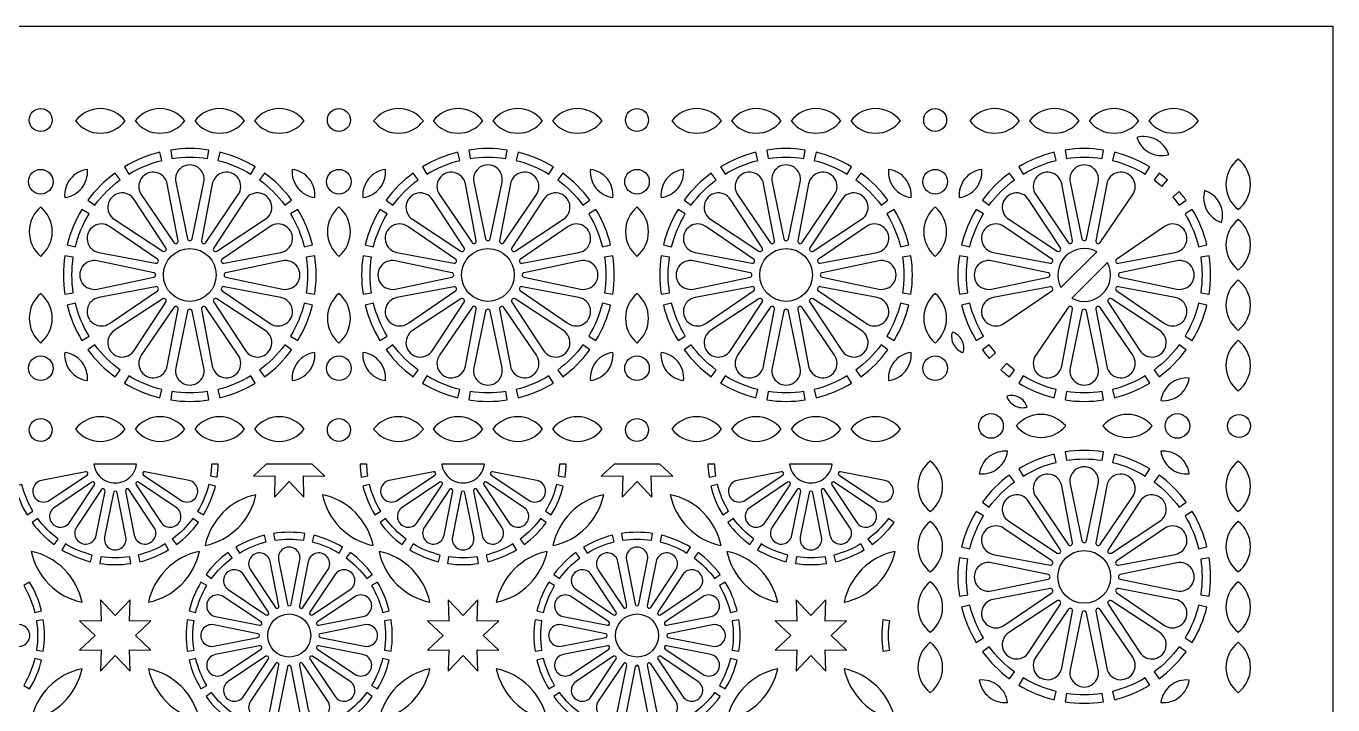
# Model space of a CAD drawing. Header units: millimetres. Extents: x 0 to 1400, y 170 to 1220.
# Drawn here: x 874 to 1400, y 947 to 1220 of the extents above; entities that cross this region are included whole.
import ezdxf

# ---------------------------------------------------------------- set-up
doc = ezdxf.new("R2010")
doc.units = ezdxf.units.MM
doc.layers.add('CUT', color=1, linetype='CONTINUOUS')

msp = doc.modelspace()

# ---------------------------------------------------------------- linework, layer by layer
at = {"layer": 'CUT'}
for points in [[(0, 1220), (1400.15, 1220), (1400.15, 169.85), (0, 169.85)], [(901.493, 1043.85), (901.607, 1043.126), (901.842, 1042.25), (902.167, 1041.404), (902.578, 1040.597), (903.072, 1039.837), (903.642, 1039.132), (904.282, 1038.492), (904.987, 1037.922), (905.747, 1037.428), (906.554, 1037.017), (907.4, 1036.692), (908.276, 1036.457), (909.17, 1036.316), (910.075, 1036.268), (910.98, 1036.316), (911.874, 1036.457), (912.75, 1036.692), (913.596, 1037.017), (914.403, 1037.428), (915.163, 1037.922), (915.868, 1038.492), (916.508, 1039.132), (917.078, 1039.837), (917.572, 1040.597), (917.983, 1041.404), (918.308, 1042.25), (918.543, 1043.126), (918.657, 1043.85)], [(948.815, 1043.85), (948.668, 1040.966), (948.377, 1039.082), (951.1, 1038.661), (951.526, 1042.805), (951.526, 1043.85)], [(970.854, 1043.85), (965.708, 1038.974), (974.357, 1039.207), (974.124, 1030.558), (980.075, 1036.839), (986.026, 1030.558), (985.793, 1039.207), (994.442, 1038.974), (989.296, 1043.85)], [(1008.624, 1043.85), (1008.624, 1042.805), (1009.05, 1038.661), (1011.773, 1039.082), (1011.482, 1040.966), (1011.335, 1043.85)], [(1041.493, 1043.85), (1041.607, 1043.126), (1041.842, 1042.25), (1042.167, 1041.404), (1042.578, 1040.597), (1043.072, 1039.837), (1043.642, 1039.132), (1044.282, 1038.492), (1044.987, 1037.922), (1045.747, 1037.428), (1046.554, 1037.017), (1047.4, 1036.692), (1048.276, 1036.457), (1049.17, 1036.316), (1050.075, 1036.268), (1050.98, 1036.316), (1051.874, 1036.457), (1052.75, 1036.692), (1053.596, 1037.017), (1054.403, 1037.428), (1055.163, 1037.922), (1055.868, 1038.492), (1056.508, 1039.132), (1057.078, 1039.837), (1057.572, 1040.597), (1057.983, 1041.404), (1058.308, 1042.25), (1058.543, 1043.126), (1058.657, 1043.85)], [(1088.815, 1043.85), (1088.668, 1040.966), (1088.377, 1039.082), (1091.1, 1038.661), (1091.526, 1042.805), (1091.526, 1043.85)], [(1110.854, 1043.85), (1105.708, 1038.974), (1114.357, 1039.207), (1114.124, 1030.558), (1120.075, 1036.839), (1126.026, 1030.558), (1125.793, 1039.207), (1134.442, 1038.974), (1129.296, 1043.85)], [(1148.624, 1043.85), (1148.624, 1042.805), (1149.05, 1038.661), (1151.773, 1039.082), (1151.482, 1040.966), (1151.335, 1043.85)], [(1181.493, 1043.85), (1181.607, 1043.126), (1181.842, 1042.25), (1182.167, 1041.404), (1182.578, 1040.597), (1183.072, 1039.837), (1183.642, 1039.132), (1184.282, 1038.492), (1184.987, 1037.922), (1185.747, 1037.428), (1186.554, 1037.017), (1187.4, 1036.692), (1188.276, 1036.457), (1189.17, 1036.316), (1190.075, 1036.268), (1190.98, 1036.316), (1191.874, 1036.457), (1192.75, 1036.692), (1193.596, 1037.017), (1194.403, 1037.428), (1195.163, 1037.922), (1195.868, 1038.492), (1196.508, 1039.132), (1197.078, 1039.837), (1197.572, 1040.597), (1197.983, 1041.404), (1198.308, 1042.25), (1198.543, 1043.126), (1198.657, 1043.85)], [(924.442, 980.876), (915.793, 980.643), (916.026, 989.292), (910.075, 983.011), (904.124, 989.292), (904.357, 980.643), (895.708, 980.876), (901.989, 974.925), (895.708, 968.974), (904.357, 969.207), (904.124, 960.558), (910.075, 966.839), (916.026, 960.558), (915.793, 969.207), (924.442, 968.974), (918.161, 974.925)], [(1064.442, 980.876), (1055.793, 980.643), (1056.026, 989.292), (1050.075, 983.011), (1044.124, 989.292), (1044.357, 980.643), (1035.708, 980.876), (1041.989, 974.925), (1035.708, 968.974), (1044.357, 969.207), (1044.124, 960.558), (1050.075, 966.839), (1056.026, 960.558), (1055.793, 969.207), (1064.442, 968.974), (1058.161, 974.925)], [(1204.442, 980.876), (1195.793, 980.643), (1196.026, 989.292), (1190.075, 983.011), (1184.124, 989.292), (1184.357, 980.643), (1175.708, 980.876), (1181.989, 974.925), (1175.708, 968.974), (1184.357, 969.207), (1184.124, 960.558), (1190.075, 966.839), (1196.026, 960.558), (1195.793, 969.207), (1204.442, 968.974), (1198.161, 974.925)]]:
    msp.add_lwpolyline(points, close=True, dxfattribs=at)
for points in [[(904.075, 1176.95, 0.2338316), (914.081, 1181.9, 0.2338316), (904.075, 1186.85, 0.2338316), (894.069, 1181.9, 0.2338316)], [(928.075, 1176.95, 0.2338316), (938.081, 1181.9, 0.2338316), (928.075, 1186.85, 0.2338316), (918.069, 1181.9, 0.2338316)], [(952.075, 1176.95, 0.2338316), (962.081, 1181.9, 0.2338316), (952.075, 1186.85, 0.2338316), (942.069, 1181.9, 0.2338316)], [(976.075, 1176.95, 0.2338316), (986.081, 1181.9, 0.2338316), (976.075, 1186.85, 0.2338316), (966.069, 1181.9, 0.2338316)], [(1024.075, 1176.95, 0.2338316), (1034.081, 1181.9, 0.2338316), (1024.075, 1186.85, 0.2338316), (1014.069, 1181.9, 0.2338316)], [(1048.075, 1176.95, 0.2338316), (1058.081, 1181.9, 0.2338316), (1048.075, 1186.85, 0.2338316), (1038.069, 1181.9, 0.2338316)], [(1072.075, 1176.95, 0.2338316), (1082.081, 1181.9, 0.2338316), (1072.075, 1186.85, 0.2338316), (1062.069, 1181.9, 0.2338316)], [(1096.075, 1176.95, 0.2338316), (1106.081, 1181.9, 0.2338316), (1096.075, 1186.85, 0.2338316), (1086.069, 1181.9, 0.2338316)], [(1144.075, 1176.95, 0.2338316), (1154.081, 1181.9, 0.2338316), (1144.075, 1186.85, 0.2338316), (1134.069, 1181.9, 0.2338316)], [(1168.075, 1176.95, 0.2338316), (1178.081, 1181.9, 0.2338316), (1168.075, 1186.85, 0.2338316), (1158.069, 1181.9, 0.2338316)], [(1192.075, 1176.95, 0.2338316), (1202.081, 1181.9, 0.2338316), (1192.075, 1186.85, 0.2338316), (1182.069, 1181.9, 0.2338316)], [(1216.075, 1176.95, 0.2338316), (1226.081, 1181.9, 0.2338316), (1216.075, 1186.85, 0.2338316), (1206.069, 1181.9, 0.2338316)], [(1264.075, 1176.95, 0.2338316), (1274.081, 1181.9, 0.2338316), (1264.075, 1186.85, 0.2338316), (1254.069, 1181.9, 0.2338316)], [(1288.075, 1176.95, 0.2338316), (1298.081, 1181.9, 0.2338316), (1288.075, 1186.85, 0.2338316), (1278.069, 1181.9, 0.2338316)], [(1312.075, 1176.95, 0.2338316), (1322.081, 1181.9, 0.2338316), (1312.075, 1186.85, 0.2338316), (1302.069, 1181.9, 0.2338316)], [(1336.075, 1176.95, 0.2338316), (1346.081, 1181.9, 0.2338316), (1336.075, 1186.85, 0.2338316), (1326.069, 1181.9, 0.2338316)], [(1326.269, 1169.189, 0.1947318), (1334.062, 1168.375, 0.1947317), (1329.03, 1174.381, 0.1947318), (1321.237, 1175.195, 0.1947317)], [(927.947, 1169.302, 0.0760714), (913.736, 1163.416), (915.509, 1160.498, -0.076018), (928.756, 1165.985)], [(947.766, 1170.185, 0.0760714), (932.384, 1170.185), (932.906, 1166.811, -0.0760181), (947.244, 1166.811)], [(966.414, 1163.416, 0.0760714), (952.203, 1169.302), (951.394, 1165.985, -0.076018), (964.641, 1160.498)], [(1047.947, 1169.302, 0.0760714), (1033.736, 1163.416), (1035.509, 1160.498, -0.076018), (1048.756, 1165.985)], [(1067.766, 1170.185, 0.0760714), (1052.384, 1170.185), (1052.906, 1166.811, -0.0760181), (1067.244, 1166.811)], [(1086.414, 1163.416, 0.0760714), (1072.203, 1169.302), (1071.394, 1165.985, -0.076018), (1084.641, 1160.498)], [(1167.947, 1169.302, 0.0760714), (1153.736, 1163.416), (1155.509, 1160.498, -0.076018), (1168.756, 1165.985)], [(1187.766, 1170.185, 0.0760714), (1172.384, 1170.185), (1172.906, 1166.811, -0.0760181), (1187.244, 1166.811)], [(1206.414, 1163.416, 0.0760714), (1192.203, 1169.302), (1191.394, 1165.985, -0.076018), (1204.641, 1160.498)], [(1287.947, 1169.302, 0.0760714), (1273.736, 1163.416), (1275.509, 1160.498, -0.076018), (1288.756, 1165.985)], [(1307.766, 1170.185, 0.0760714), (1292.384, 1170.185), (1292.906, 1166.811, -0.0760181), (1307.244, 1166.811)], [(1326.414, 1163.416, 0.0760714), (1312.203, 1169.302), (1311.394, 1165.985, -0.076018), (1324.641, 1160.498)], [(896.592, 1154.886, 0.1947317), (898.851, 1162.388, 0.1947318), (892.008, 1158.57, 0.1947317), (889.749, 1151.068, 0.1947318)], [(940.999, 1134.444), (945.739, 1157.243, 1.229312), (934.411, 1157.243), (939.151, 1134.444, 0.8134626)], [(983.558, 1154.886, 0.1947318), (990.401, 1151.068, 0.1947317), (988.142, 1158.57, 0.1947318), (981.299, 1162.388, 0.1947317)], [(1016.592, 1154.886, 0.1947317), (1018.851, 1162.388, 0.1947318), (1012.008, 1158.57, 0.1947317), (1009.749, 1151.068, 0.1947318)], [(1060.999, 1134.444), (1065.739, 1157.243, 1.229312), (1054.411, 1157.243), (1059.151, 1134.444, 0.8134626)], [(1103.558, 1154.886, 0.1947318), (1110.401, 1151.068, 0.1947317), (1108.142, 1158.57, 0.1947318), (1101.299, 1162.388, 0.1947317)], [(1136.592, 1154.886, 0.1947317), (1138.851, 1162.388, 0.1947318), (1132.008, 1158.57, 0.1947317), (1129.749, 1151.068, 0.1947318)], [(1180.999, 1134.444), (1185.739, 1157.243, 1.229312), (1174.411, 1157.243), (1179.151, 1134.444, 0.8134626)], [(1223.558, 1154.886, 0.1947318), (1230.401, 1151.068, 0.1947317), (1228.142, 1158.57, 0.1947318), (1221.299, 1162.388, 0.1947317)], [(1256.592, 1154.886, 0.1947317), (1258.851, 1162.388, 0.1947318), (1252.008, 1158.57, 0.1947317), (1249.749, 1151.068, 0.1947318)], [(1300.999, 1134.444), (1305.739, 1157.243, 1.229312), (1294.411, 1157.243), (1299.151, 1134.444, 0.8134626)], [(1362.05, 1146.206, 0.2308917), (1367, 1156.354, 0.2308917), (1362.05, 1166.501, 0.2308917), (1357.1, 1156.354, 0.2308917)], [(909.975, 1160.902, 0.0760714), (899.098, 1150.025), (901.852, 1148.009, -0.0760181), (911.991, 1158.148)], [(935.372, 1133.693), (931.027, 1156.57, 1.2293118), (920.561, 1152.234), (933.665, 1132.986, 0.8134636)], [(946.485, 1132.986), (959.589, 1152.234, 1.2293118), (949.123, 1156.57), (944.778, 1133.693, 0.8134636)], [(981.052, 1150.025, 0.0760714), (970.175, 1160.902), (968.159, 1158.148, -0.0760181), (978.298, 1148.009)], [(1029.975, 1160.902, 0.0760714), (1019.098, 1150.025), (1021.852, 1148.009, -0.0760181), (1031.991, 1158.148)], [(1055.372, 1133.693), (1051.027, 1156.57, 1.2293118), (1040.561, 1152.234), (1053.665, 1132.986, 0.8134636)], [(1066.485, 1132.986), (1079.589, 1152.234, 1.2293118), (1069.123, 1156.57), (1064.778, 1133.693, 0.8134636)], [(1101.052, 1150.025, 0.0760714), (1090.175, 1160.902), (1088.159, 1158.148, -0.0760181), (1098.298, 1148.009)], [(1149.975, 1160.902, 0.0760714), (1139.098, 1150.025), (1141.852, 1148.009, -0.0760181), (1151.991, 1158.148)], [(1175.372, 1133.693), (1171.027, 1156.57, 1.2293118), (1160.561, 1152.234), (1173.665, 1132.986, 0.8134636)], [(1186.485, 1132.986), (1199.589, 1152.234, 1.2293118), (1189.123, 1156.57), (1184.778, 1133.693, 0.8134636)], [(1221.052, 1150.025, 0.0760714), (1210.175, 1160.902), (1208.159, 1158.148, -0.0760181), (1218.298, 1148.009)], [(1269.975, 1160.902, 0.0760714), (1259.098, 1150.025), (1261.852, 1148.009, -0.0760181), (1271.991, 1158.148)], [(1295.372, 1133.693), (1291.027, 1156.57, 1.2293118), (1280.561, 1152.234), (1293.665, 1132.986, 0.8134636)], [(1306.485, 1132.986), (1319.589, 1152.234, 1.2293118), (1309.123, 1156.57), (1304.778, 1133.693, 0.8134636)], [(1333.622, 1158.133, 0.021749), (1330.175, 1160.902), (1328.159, 1158.148, -0.0216959), (1331.365, 1155.571)], [(930.461, 1130.845), (917.692, 1150.318, 1.2293119), (909.682, 1142.308), (929.155, 1129.539, 0.8134633)], [(950.995, 1129.539), (970.468, 1142.308, 1.2293119), (962.458, 1150.318), (949.689, 1130.845, 0.8134633)], [(1050.461, 1130.845), (1037.692, 1150.318, 1.2293119), (1029.682, 1142.308), (1049.155, 1129.539, 0.8134633)], [(1070.995, 1129.539), (1090.468, 1142.308, 1.2293119), (1082.458, 1150.318), (1069.689, 1130.845, 0.8134633)], [(1170.461, 1130.845), (1157.692, 1150.318, 1.2293119), (1149.682, 1142.308), (1169.155, 1129.539, 0.8134633)], [(1190.995, 1129.539), (1210.468, 1142.308, 1.2293119), (1202.458, 1150.318), (1189.689, 1130.845, 0.8134633)], [(1290.461, 1130.845), (1277.692, 1150.318, 1.2293119), (1269.682, 1142.308), (1289.155, 1129.539, 0.8134633)], [(1335.721, 1151.215, -0.0216959), (1338.298, 1148.009), (1341.052, 1150.025, 0.021749), (1338.283, 1153.472)], [(1355.345, 1141.087, 0.1947318), (1354.531, 1148.88, 0.1947317), (1348.525, 1153.912, 0.1947318), (1349.339, 1146.119, 0.1947317)], [(884.69, 1137.345, 0.2205825), (880.075, 1147.297, 0.2205825), (875.46, 1137.345, 0.2205825), (880.075, 1127.393, 0.2205825)], [(1004.69, 1137.345, 0.2205825), (1000.075, 1147.297, 0.2205825), (995.46, 1137.345, 0.2205825), (1000.075, 1127.393, 0.2205825)], [(1124.69, 1137.345, 0.2205825), (1120.075, 1147.297, 0.2205825), (1115.46, 1137.345, 0.2205825), (1120.075, 1127.393, 0.2205825)], [(1244.69, 1137.345, 0.2205825), (1240.075, 1147.297, 0.2205825), (1235.46, 1137.345, 0.2205825), (1240.075, 1127.393, 0.2205825)], [(896.584, 1146.264, 0.0760714), (890.698, 1132.053), (894.015, 1131.244, -0.076018), (899.502, 1144.491)], [(989.452, 1132.053, 0.0760714), (983.566, 1146.264), (980.648, 1144.491, -0.076018), (986.135, 1131.244)], [(1016.584, 1146.264, 0.0760714), (1010.698, 1132.053), (1014.015, 1131.244, -0.076018), (1019.502, 1144.491)], [(1109.452, 1132.053, 0.0760714), (1103.566, 1146.264), (1100.648, 1144.491, -0.076018), (1106.135, 1131.244)], [(1136.584, 1146.264, 0.0760714), (1130.698, 1132.053), (1134.015, 1131.244, -0.076018), (1139.502, 1144.491)], [(1229.452, 1132.053, 0.0760714), (1223.566, 1146.264), (1220.648, 1144.491, -0.076018), (1226.135, 1131.244)], [(1256.584, 1146.264, 0.0760714), (1250.698, 1132.053), (1254.015, 1131.244, -0.076018), (1259.502, 1144.491)], [(1340.648, 1144.491, -0.076018), (1346.135, 1131.244), (1349.452, 1132.053, 0.0760714), (1343.566, 1146.264)], [(1362.05, 1121.92, 0.2308917), (1367, 1132.068, 0.2308917), (1362.05, 1142.216, 0.2308917), (1357.1, 1132.068, 0.2308917)], [(927.014, 1126.335), (907.766, 1139.439, 1.2293118), (903.43, 1128.973), (926.307, 1124.628, 0.8134636)], [(953.843, 1124.628), (976.72, 1128.973, 1.2293118), (972.384, 1139.439), (953.136, 1126.335, 0.8134636)], [(1047.014, 1126.335), (1027.766, 1139.439, 1.2293118), (1023.43, 1128.973), (1046.307, 1124.628, 0.8134636)], [(1073.843, 1124.628), (1096.72, 1128.973, 1.2293118), (1092.384, 1139.439), (1073.136, 1126.335, 0.8134636)], [(1167.014, 1126.335), (1147.766, 1139.439, 1.2293118), (1143.43, 1128.973), (1166.307, 1124.628, 0.8134636)], [(1193.843, 1124.628), (1216.72, 1128.973, 1.2293118), (1212.384, 1139.439), (1193.136, 1126.335, 0.8134636)], [(1287.014, 1126.335), (1267.766, 1139.439, 1.2293118), (1263.43, 1128.973), (1286.307, 1124.628, 0.8134636)], [(1313.843, 1124.628), (1336.72, 1128.973, 1.2293118), (1332.384, 1139.439), (1313.136, 1126.335, 0.8134636)], [(889.815, 1127.616, 0.0760714), (889.815, 1112.234), (893.189, 1112.756, -0.0760181), (893.189, 1127.094)], [(925.556, 1120.849), (902.757, 1125.589, 1.229312), (902.757, 1114.261), (925.556, 1119.001, 0.8134626)], [(954.594, 1119.001), (977.393, 1114.261, 1.229312), (977.393, 1125.589), (954.594, 1120.849, 0.8134626)], [(990.335, 1112.234, 0.0760714), (990.335, 1127.616), (986.961, 1127.094, -0.0760181), (986.961, 1112.756)], [(1009.815, 1127.616, 0.0760714), (1009.815, 1112.234), (1013.189, 1112.756, -0.0760181), (1013.189, 1127.094)], [(1045.556, 1120.849), (1022.757, 1125.589, 1.229312), (1022.757, 1114.261), (1045.556, 1119.001, 0.8134626)], [(1074.594, 1119.001), (1097.393, 1114.261, 1.229312), (1097.393, 1125.589), (1074.594, 1120.849, 0.8134626)], [(1110.335, 1112.234, 0.0760714), (1110.335, 1127.616), (1106.961, 1127.094, -0.0760181), (1106.961, 1112.756)], [(1129.815, 1127.616, 0.0760714), (1129.815, 1112.234), (1133.189, 1112.756, -0.0760181), (1133.189, 1127.094)], [(1165.556, 1120.849), (1142.757, 1125.589, 1.229312), (1142.757, 1114.261), (1165.556, 1119.001, 0.8134626)], [(1194.594, 1119.001), (1217.393, 1114.261, 1.229312), (1217.393, 1125.589), (1194.594, 1120.849, 0.8134626)], [(1230.335, 1112.234, 0.0760714), (1230.335, 1127.616), (1226.961, 1127.094, -0.0760181), (1226.961, 1112.756)], [(1249.815, 1127.616, 0.0760714), (1249.815, 1112.234), (1253.189, 1112.756, -0.0760181), (1253.189, 1127.094)], [(1285.556, 1120.849), (1262.757, 1125.589, 1.229312), (1262.757, 1114.261), (1285.556, 1119.001, 0.8134626)], [(1305.087, 1129.286, 0.7422074), (1290.714, 1114.913)], [(1314.594, 1119.001), (1337.393, 1114.261, 1.229312), (1337.393, 1125.589), (1314.594, 1120.849, 0.8134626)], [(1346.961, 1127.094, -0.0760181), (1346.961, 1112.756), (1350.335, 1112.234, 0.0760714), (1350.335, 1127.616)], [(1295.063, 1110.564, 0.7422074), (1309.436, 1124.937)], [(926.307, 1115.222), (903.43, 1110.877, 1.2293118), (907.766, 1100.411), (927.014, 1113.515, 0.8134636)], [(953.136, 1113.515), (972.384, 1100.411, 1.2293118), (976.72, 1110.877), (953.843, 1115.222, 0.8134636)], [(1046.307, 1115.222), (1023.43, 1110.877, 1.2293118), (1027.766, 1100.411), (1047.014, 1113.515, 0.8134636)], [(1073.136, 1113.515), (1092.384, 1100.411, 1.2293118), (1096.72, 1110.877), (1073.843, 1115.222, 0.8134636)], [(1166.307, 1115.222), (1143.43, 1110.877, 1.2293118), (1147.766, 1100.411), (1167.014, 1113.515, 0.8134636)], [(1193.136, 1113.515), (1212.384, 1100.411, 1.2293118), (1216.72, 1110.877), (1193.843, 1115.222, 0.8134636)], [(1286.307, 1115.222), (1263.43, 1110.877, 1.2293118), (1267.766, 1100.411), (1287.014, 1113.515, 0.8134636)], [(1313.136, 1113.515), (1332.384, 1100.411, 1.2293118), (1336.72, 1110.877), (1313.843, 1115.222, 0.8134636)], [(1362.05, 1097.634, 0.2308917), (1367, 1107.782, 0.2308917), (1362.05, 1117.93, 0.2308917), (1357.1, 1107.782, 0.2308917)], [(884.69, 1102.505, 0.2205825), (880.075, 1112.457, 0.2205825), (875.46, 1102.505, 0.2205825), (880.075, 1092.553, 0.2205825)], [(929.155, 1110.311), (909.682, 1097.542, 1.2293119), (917.692, 1089.532), (930.461, 1109.005, 0.8134633)], [(949.689, 1109.005), (962.458, 1089.532, 1.2293119), (970.468, 1097.542), (950.995, 1110.311, 0.8134633)], [(1004.69, 1102.505, 0.2205825), (1000.075, 1112.457, 0.2205825), (995.46, 1102.505, 0.2205825), (1000.075, 1092.553, 0.2205825)], [(1049.155, 1110.311), (1029.682, 1097.542, 1.2293119), (1037.692, 1089.532), (1050.461, 1109.005, 0.8134633)], [(1069.689, 1109.005), (1082.458, 1089.532, 1.2293119), (1090.468, 1097.542), (1070.995, 1110.311, 0.8134633)], [(1124.69, 1102.505, 0.2205825), (1120.075, 1112.457, 0.2205825), (1115.46, 1102.505, 0.2205825), (1120.075, 1092.553, 0.2205825)], [(1169.155, 1110.311), (1149.682, 1097.542, 1.2293119), (1157.692, 1089.532), (1170.461, 1109.005, 0.8134633)], [(1189.689, 1109.005), (1202.458, 1089.532, 1.2293119), (1210.468, 1097.542), (1190.995, 1110.311, 0.8134633)], [(1244.69, 1102.505, 0.2205825), (1240.075, 1112.457, 0.2205825), (1235.46, 1102.505, 0.2205825), (1240.075, 1092.553, 0.2205825)], [(1309.689, 1109.005), (1322.458, 1089.532, 1.2293119), (1330.468, 1097.542), (1310.995, 1110.311, 0.8134633)], [(890.698, 1107.797, 0.0760714), (896.584, 1093.586), (899.502, 1095.359, -0.076018), (894.015, 1108.606)], [(933.665, 1106.864), (920.561, 1087.616, 1.2293118), (931.027, 1083.28), (935.372, 1106.157, 0.8134636)], [(939.151, 1105.406), (934.411, 1082.607, 1.229312), (945.739, 1082.607), (940.999, 1105.406, 0.8134626)], [(944.778, 1106.157), (949.123, 1083.28, 1.2293118), (959.589, 1087.616), (946.485, 1106.864, 0.8134636)], [(983.566, 1093.586, 0.0760714), (989.452, 1107.797), (986.135, 1108.606, -0.076018), (980.648, 1095.359)], [(1010.698, 1107.797, 0.0760714), (1016.584, 1093.586), (1019.502, 1095.359, -0.076018), (1014.015, 1108.606)], [(1053.665, 1106.864), (1040.561, 1087.616, 1.2293118), (1051.027, 1083.28), (1055.372, 1106.157, 0.8134636)], [(1059.151, 1105.406), (1054.411, 1082.607, 1.229312), (1065.739, 1082.607), (1060.999, 1105.406, 0.8134626)], [(1064.778, 1106.157), (1069.123, 1083.28, 1.2293118), (1079.589, 1087.616), (1066.485, 1106.864, 0.8134636)], [(1103.566, 1093.586, 0.0760714), (1109.452, 1107.797), (1106.135, 1108.606, -0.076018), (1100.648, 1095.359)], [(1130.698, 1107.797, 0.0760714), (1136.584, 1093.586), (1139.502, 1095.359, -0.076018), (1134.015, 1108.606)], [(1173.665, 1106.864), (1160.561, 1087.616, 1.2293118), (1171.027, 1083.28), (1175.372, 1106.157, 0.8134636)], [(1179.151, 1105.406), (1174.411, 1082.607, 1.229312), (1185.739, 1082.607), (1180.999, 1105.406, 0.8134626)], [(1184.778, 1106.157), (1189.123, 1083.28, 1.2293118), (1199.589, 1087.616), (1186.485, 1106.864, 0.8134636)], [(1223.566, 1093.586, 0.0760714), (1229.452, 1107.797), (1226.135, 1108.606, -0.076018), (1220.648, 1095.359)], [(1250.698, 1107.797, 0.0760714), (1256.584, 1093.586), (1259.502, 1095.359, -0.076018), (1254.015, 1108.606)], [(1293.665, 1106.864), (1280.561, 1087.616, 1.2293118), (1291.027, 1083.28), (1295.372, 1106.157, 0.8134636)], [(1299.151, 1105.406), (1294.411, 1082.607, 1.229312), (1305.739, 1082.607), (1300.999, 1105.406, 0.8134626)], [(1304.778, 1106.157), (1309.123, 1083.28, 1.2293118), (1319.589, 1087.616), (1306.485, 1106.864, 0.8134636)], [(1346.135, 1108.606, -0.076018), (1340.648, 1095.359), (1343.566, 1093.586, 0.0760714), (1349.452, 1107.797)], [(1250.811, 1093.731, 0.1936895), (1246.949, 1096.981, 0.1936891), (1247.482, 1091.961, 0.1936892), (1251.345, 1088.711, 0.1936894)], [(896.592, 1084.964, 0.1947318), (889.749, 1088.782, 0.1947317), (892.008, 1081.28, 0.1947318), (898.851, 1077.462, 0.1947317)], [(899.098, 1089.825, 0.0760714), (909.975, 1078.948), (911.991, 1081.702, -0.0760181), (901.852, 1091.841)], [(970.175, 1078.948, 0.0760714), (981.052, 1089.825), (978.298, 1091.841, -0.0760181), (968.159, 1081.702)], [(983.558, 1084.964, 0.1947317), (981.299, 1077.462, 0.1947318), (988.142, 1081.28, 0.1947317), (990.401, 1088.782, 0.1947318)], [(1016.592, 1084.964, 0.1947318), (1009.749, 1088.782, 0.1947317), (1012.008, 1081.28, 0.1947318), (1018.851, 1077.462, 0.1947317)], [(1019.098, 1089.825, 0.0760714), (1029.975, 1078.948), (1031.991, 1081.702, -0.0760181), (1021.852, 1091.841)], [(1090.175, 1078.948, 0.0760714), (1101.052, 1089.825), (1098.298, 1091.841, -0.0760181), (1088.159, 1081.702)], [(1103.558, 1084.964, 0.1947317), (1101.299, 1077.462, 0.1947318), (1108.142, 1081.28, 0.1947317), (1110.401, 1088.782, 0.1947318)], [(1136.592, 1084.964, 0.1947318), (1129.749, 1088.782, 0.1947317), (1132.008, 1081.28, 0.1947318), (1138.851, 1077.462, 0.1947317)], [(1139.098, 1089.825, 0.0760714), (1149.975, 1078.948), (1151.991, 1081.702, -0.0760181), (1141.852, 1091.841)], [(1210.175, 1078.948, 0.0760714), (1221.052, 1089.825), (1218.298, 1091.841, -0.0760181), (1208.159, 1081.702)], [(1223.558, 1084.964, 0.1947317), (1221.299, 1077.462, 0.1947318), (1228.142, 1081.28, 0.1947317), (1230.401, 1088.782, 0.1947318)], [(1259.098, 1089.825, 0.021749), (1261.867, 1086.378), (1264.429, 1088.635, -0.0216959), (1261.852, 1091.841)], [(1338.298, 1091.841, -0.0760181), (1328.159, 1081.702), (1330.175, 1078.948, 0.0760714), (1341.052, 1089.825)], [(1362.05, 1073.349, 0.2308917), (1367, 1083.496, 0.2308917), (1362.05, 1093.644, 0.2308917), (1357.1, 1083.496, 0.2308917)], [(1271.991, 1081.702, -0.0216959), (1268.785, 1084.279), (1266.528, 1081.717, 0.021749), (1269.975, 1078.948)], [(913.736, 1076.434, 0.0760714), (927.947, 1070.548), (928.756, 1073.865, -0.076018), (915.509, 1079.352)], [(952.203, 1070.548, 0.0760714), (966.414, 1076.434), (964.641, 1079.352, -0.076018), (951.394, 1073.865)], [(1033.736, 1076.434, 0.0760714), (1047.947, 1070.548), (1048.756, 1073.865, -0.076018), (1035.509, 1079.352)], [(1072.203, 1070.548, 0.0760714), (1086.414, 1076.434), (1084.641, 1079.352, -0.076018), (1071.394, 1073.865)], [(1153.736, 1076.434, 0.0760714), (1167.947, 1070.548), (1168.756, 1073.865, -0.076018), (1155.509, 1079.352)], [(1192.203, 1070.548, 0.0760714), (1206.414, 1076.434), (1204.641, 1079.352, -0.076018), (1191.394, 1073.865)], [(1288.756, 1073.865, -0.076018), (1275.509, 1079.352), (1273.736, 1076.434, 0.0760714), (1287.947, 1070.548)], [(1324.641, 1079.352, -0.076018), (1311.394, 1073.865), (1312.203, 1070.548, 0.0760714), (1326.414, 1076.434)], [(1330.927, 1069.421, 0.1947317), (1338.442, 1071.637, 0.1947317), (1342.3, 1078.456, 0.1947317), (1334.785, 1076.24, 0.1947317)], [(932.384, 1069.665, 0.0760714), (947.766, 1069.665), (947.244, 1073.039, -0.0760181), (932.906, 1073.039)], [(1052.384, 1069.665, 0.0760714), (1067.766, 1069.665), (1067.244, 1073.039, -0.0760181), (1052.906, 1073.039)], [(1172.384, 1069.665, 0.0760714), (1187.766, 1069.665), (1187.244, 1073.039, -0.0760181), (1172.906, 1073.039)], [(1307.244, 1073.039, -0.0760181), (1292.906, 1073.039), (1292.384, 1069.665, 0.0760714), (1307.766, 1069.665)], [(1268.861, 1071.195, 0.1936892), (1272.111, 1067.332, 0.1936891), (1277.131, 1066.799, 0.1936895), (1273.881, 1070.661, 0.1936894)], [(904.075, 1053, 0.2338316), (914.081, 1057.95, 0.2338316), (904.075, 1062.9, 0.2338316), (894.069, 1057.95, 0.2338316)], [(928.075, 1053, 0.2338316), (938.081, 1057.95, 0.2338316), (928.075, 1062.9, 0.2338316), (918.069, 1057.95, 0.2338316)], [(952.075, 1053, 0.2338316), (962.081, 1057.95, 0.2338316), (952.075, 1062.9, 0.2338316), (942.069, 1057.95, 0.2338316)], [(976.075, 1053, 0.2338316), (986.081, 1057.95, 0.2338316), (976.075, 1062.9, 0.2338316), (966.069, 1057.95, 0.2338316)], [(1024.075, 1053, 0.2338316), (1034.081, 1057.95, 0.2338316), (1024.075, 1062.9, 0.2338316), (1014.069, 1057.95, 0.2338316)], [(1048.075, 1053, 0.2338316), (1058.081, 1057.95, 0.2338316), (1048.075, 1062.9, 0.2338316), (1038.069, 1057.95, 0.2338316)], [(1072.075, 1053, 0.2338316), (1082.081, 1057.95, 0.2338316), (1072.075, 1062.9, 0.2338316), (1062.069, 1057.95, 0.2338316)], [(1096.075, 1053, 0.2338316), (1106.081, 1057.95, 0.2338316), (1096.075, 1062.9, 0.2338316), (1086.069, 1057.95, 0.2338316)], [(1144.075, 1053, 0.2338316), (1154.081, 1057.95, 0.2338316), (1144.075, 1062.9, 0.2338316), (1134.069, 1057.95, 0.2338316)], [(1168.075, 1053, 0.2338316), (1178.081, 1057.95, 0.2338316), (1168.075, 1062.9, 0.2338316), (1158.069, 1057.95, 0.2338316)], [(1192.075, 1053, 0.2338316), (1202.081, 1057.95, 0.2338316), (1192.075, 1062.9, 0.2338316), (1182.069, 1057.95, 0.2338316)], [(1216.075, 1053, 0.2338316), (1226.081, 1057.95, 0.2338316), (1216.075, 1062.9, 0.2338316), (1206.069, 1057.95, 0.2338316)], [(1272.703, 1059.211, 0.2205825), (1282.655, 1054.596, 0.2205825), (1292.607, 1059.211, 0.2205825), (1282.655, 1063.826, 0.2205825)], [(1307.543, 1059.211, 0.2205825), (1317.495, 1054.596, 0.2205825), (1327.447, 1059.211, 0.2205825), (1317.495, 1063.826, 0.2205825)], [(1269.223, 1049.001, 0.1947318), (1261.708, 1046.785, 0.1947319), (1257.85, 1039.965, 0.1947318), (1265.365, 1042.181, 0.1947319)], [(1275.509, 1039.069, -0.0760181), (1288.756, 1044.557), (1287.947, 1047.874, 0.0760714), (1273.736, 1041.987)], [(1292.906, 1045.382, -0.0760181), (1307.244, 1045.382), (1307.766, 1048.756, 0.0760714), (1292.384, 1048.756)], [(1311.394, 1044.557, -0.0760181), (1324.641, 1039.069), (1326.414, 1041.987, 0.0760714), (1312.203, 1047.874)], [(1342.3, 1039.965, 0.1947319), (1338.442, 1046.785, 0.1947318), (1330.927, 1049.001, 0.1947319), (1334.785, 1042.181, 0.1947318)], [(1238.1, 1024.777, 0.2308917), (1243.05, 1034.925, 0.2308917), (1238.1, 1045.073, 0.2308917), (1233.15, 1034.925, 0.2308917)], [(1300.999, 1013.016), (1305.739, 1035.814, 1.229312), (1294.411, 1035.814), (1299.151, 1013.016, 0.8134629)], [(1362.05, 1024.777, 0.2308917), (1367, 1034.925, 0.2308917), (1362.05, 1045.073, 0.2308917), (1357.1, 1034.925, 0.2308917)], [(898.176, 1040.799), (880.373, 1037.258, 1.2185033), (883.651, 1029.343), (898.743, 1039.428, 0.8206798)], [(900.66, 1036.56), (885.568, 1026.475, 1.2185039), (891.625, 1020.418), (901.71, 1035.51, 0.8206772)], [(918.44, 1035.51), (928.525, 1020.418, 1.2185039), (934.582, 1026.475), (919.49, 1036.56, 0.8206772)], [(921.407, 1039.428), (936.499, 1029.343, 1.2185033), (939.777, 1037.258), (921.974, 1040.799, 0.8206798)], [(1038.176, 1040.799), (1020.373, 1037.258, 1.2185033), (1023.651, 1029.343), (1038.743, 1039.428, 0.8206798)], [(1040.66, 1036.56), (1025.568, 1026.475, 1.2185039), (1031.625, 1020.418), (1041.71, 1035.51, 0.8206772)], [(1058.44, 1035.51), (1068.525, 1020.418, 1.2185039), (1074.582, 1026.475), (1059.49, 1036.56, 0.8206772)], [(1061.407, 1039.428), (1076.499, 1029.343, 1.2185033), (1079.777, 1037.258), (1061.974, 1040.799, 0.8206798)], [(1178.176, 1040.799), (1160.373, 1037.258, 1.2185033), (1163.651, 1029.343), (1178.743, 1039.428, 0.8206798)], [(1180.66, 1036.56), (1165.568, 1026.475, 1.2185039), (1171.625, 1020.418), (1181.71, 1035.51, 0.8206772)], [(1198.44, 1035.51), (1208.525, 1020.418, 1.2185039), (1214.582, 1026.475), (1199.49, 1036.56, 0.8206772)], [(1201.407, 1039.428), (1216.499, 1029.343, 1.2185033), (1219.777, 1037.258), (1201.974, 1040.799, 0.8206798)], [(1261.852, 1026.58, -0.0760181), (1271.991, 1036.719), (1269.975, 1039.474, 0.0760714), (1259.098, 1028.597)], [(1295.372, 1012.264), (1291.027, 1035.141, 1.2293119), (1280.561, 1030.806), (1293.665, 1011.557, 0.8134632)], [(1306.485, 1011.557), (1319.589, 1030.806, 1.2293119), (1309.123, 1035.141), (1304.778, 1012.264, 0.8134632)], [(1328.159, 1036.719, -0.0760181), (1338.298, 1026.58), (1341.052, 1028.597, 0.0760714), (1330.175, 1039.474)], [(869.772, 1035.012, 0.0759046), (874.566, 1023.436), (876.925, 1024.869, -0.0758398), (872.453, 1035.666)], [(904.578, 1033.593), (894.493, 1018.501, 1.2185033), (902.408, 1015.223), (905.949, 1033.026, 0.8206798)], [(909.333, 1032.352), (905.792, 1014.549, 1.2185037), (914.358, 1014.549), (910.817, 1032.352, 0.8206783)], [(914.201, 1033.026), (917.742, 1015.223, 1.2185033), (925.657, 1018.501), (915.572, 1033.593, 0.8206798)], [(945.584, 1023.436, 0.0759046), (950.378, 1035.012), (947.697, 1035.666, -0.0758398), (943.225, 1024.869)], [(959.521, 1018.274, 0.1456685), (966.712, 1031.562, 0.1456685), (953.424, 1024.371, 0.1456685), (946.233, 1011.083, 0.1456685)], [(1006.726, 1024.371, 0.1456685), (993.438, 1031.562, 0.1456685), (1000.629, 1018.274, 0.1456685), (1013.917, 1011.083, 0.1456685)], [(1009.772, 1035.012, 0.0759046), (1014.566, 1023.436), (1016.925, 1024.869, -0.0758398), (1012.453, 1035.666)], [(1044.578, 1033.593), (1034.493, 1018.501, 1.2185033), (1042.408, 1015.223), (1045.949, 1033.026, 0.8206798)], [(1049.333, 1032.352), (1045.792, 1014.549, 1.2185037), (1054.358, 1014.549), (1050.817, 1032.352, 0.8206783)], [(1054.201, 1033.026), (1057.742, 1015.223, 1.2185033), (1065.657, 1018.501), (1055.572, 1033.593, 0.8206798)], [(1085.584, 1023.436, 0.0759046), (1090.378, 1035.012), (1087.697, 1035.666, -0.0758398), (1083.225, 1024.869)], [(1099.521, 1018.274, 0.1456685), (1106.712, 1031.562, 0.1456685), (1093.424, 1024.371, 0.1456685), (1086.233, 1011.083, 0.1456685)], [(1146.726, 1024.371, 0.1456685), (1133.438, 1031.562, 0.1456685), (1140.629, 1018.274, 0.1456685), (1153.917, 1011.083, 0.1456685)], [(1149.772, 1035.012, 0.0759046), (1154.566, 1023.436), (1156.925, 1024.869, -0.0758398), (1152.453, 1035.666)], [(1184.578, 1033.593), (1174.493, 1018.501, 1.2185033), (1182.408, 1015.223), (1185.949, 1033.026, 0.8206798)], [(1189.333, 1032.352), (1185.792, 1014.549, 1.2185037), (1194.358, 1014.549), (1190.817, 1032.352, 0.8206783)], [(1194.201, 1033.026), (1197.742, 1015.223, 1.2185033), (1205.657, 1018.501), (1195.572, 1033.593, 0.8206798)], [(1290.461, 1009.417), (1277.692, 1028.889, 1.229312), (1269.682, 1020.879), (1289.155, 1008.11, 0.8134629)], [(1310.995, 1008.11), (1330.468, 1020.879, 1.229312), (1322.458, 1028.889), (1309.689, 1009.417, 0.8134629)], [(876.633, 1020.343, 0.0759044), (885.493, 1011.483), (887.123, 1013.71, -0.0758399), (878.86, 1021.973)], [(934.657, 1011.483, 0.0759044), (943.517, 1020.343), (941.29, 1021.973, -0.0758399), (933.027, 1013.71)], [(1016.633, 1020.343, 0.0759044), (1025.493, 1011.483), (1027.123, 1013.71, -0.0758399), (1018.86, 1021.973)], [(1074.657, 1011.483, 0.0759044), (1083.517, 1020.343), (1081.29, 1021.973, -0.0758399), (1073.027, 1013.71)], [(1156.633, 1020.343, 0.0759044), (1165.493, 1011.483), (1167.123, 1013.71, -0.0758399), (1158.86, 1021.973)], [(1214.657, 1011.483, 0.0759044), (1223.517, 1020.343), (1221.29, 1021.973, -0.0758399), (1213.027, 1013.71)], [(1238.1, 1000.491, 0.2308917), (1243.05, 1010.639, 0.2308917), (1238.1, 1020.787, 0.2308917), (1233.15, 1010.639, 0.2308917)], [(1254.015, 1009.815, -0.0760181), (1259.502, 1023.063), (1256.584, 1024.836, 0.0760714), (1250.698, 1010.624)], [(1340.648, 1023.063, -0.0760181), (1346.135, 1009.815), (1349.452, 1010.624, 0.0760714), (1343.566, 1024.836)], [(1362.05, 1000.491, 0.2308917), (1367, 1010.639, 0.2308917), (1362.05, 1020.787, 0.2308917), (1357.1, 1010.639, 0.2308917)], [(970.162, 1015.228, 0.0759046), (958.586, 1010.434), (960.019, 1008.075, -0.0758398), (970.816, 1012.547)], [(986.339, 1015.954, 0.0759046), (973.811, 1015.954), (974.232, 1013.227, -0.0758397), (985.918, 1013.227)], [(1001.564, 1010.434, 0.0759046), (989.988, 1015.228), (989.334, 1012.547, -0.0758398), (1000.131, 1008.075)], [(1110.162, 1015.228, 0.0759046), (1098.586, 1010.434), (1100.019, 1008.075, -0.0758398), (1110.816, 1012.547)], [(1126.339, 1015.954, 0.0759046), (1113.811, 1015.954), (1114.232, 1013.227, -0.0758397), (1125.918, 1013.227)], [(1141.564, 1010.434, 0.0759046), (1129.988, 1015.228), (1129.334, 1012.547, -0.0758398), (1140.131, 1008.075)], [(1287.014, 1004.906), (1267.766, 1018.01, 1.2293118), (1263.43, 1007.545), (1286.307, 1003.2, 0.8134636)], [(1313.843, 1003.2), (1336.72, 1007.545, 1.2293118), (1332.384, 1018.01), (1313.136, 1004.906, 0.8134636)], [(888.586, 1009.416, 0.0759046), (900.162, 1004.622), (900.816, 1007.303, -0.0758398), (890.019, 1011.775)], [(919.988, 1004.622, 0.0759046), (931.564, 1009.416), (930.131, 1011.775, -0.0758398), (919.334, 1007.303)], [(980.817, 987.498), (984.358, 1005.301, 1.2185037), (975.792, 1005.301), (979.333, 987.498, 0.8206783)], [(1028.586, 1009.416, 0.0759046), (1040.162, 1004.622), (1040.816, 1007.303, -0.0758398), (1030.019, 1011.775)], [(1059.988, 1004.622, 0.0759046), (1071.564, 1009.416), (1070.131, 1011.775, -0.0758398), (1059.334, 1007.303)], [(1120.817, 987.498), (1124.358, 1005.301, 1.2185037), (1115.792, 1005.301), (1119.333, 987.498, 0.8206783)], [(1168.586, 1009.416, 0.0759046), (1180.162, 1004.622), (1180.816, 1007.303, -0.0758398), (1170.019, 1011.775)], [(1199.988, 1004.622, 0.0759046), (1211.564, 1009.416), (1210.131, 1011.775, -0.0758398), (1199.334, 1007.303)], [(883.424, 995.479, 0.1456685), (896.712, 988.288, 0.1456685), (889.521, 1001.576, 0.1456685), (876.233, 1008.767, 0.1456685)], [(903.811, 1003.896, 0.0759046), (916.339, 1003.896), (915.918, 1006.623, -0.0758397), (904.232, 1006.623)], [(930.629, 1001.576, 0.1456685), (923.438, 988.288, 0.1456685), (936.726, 995.479, 0.1456685), (943.917, 1008.767, 0.1456685)], [(955.493, 1008.367, 0.0759044), (946.633, 999.507), (948.86, 997.877, -0.0758399), (957.123, 1006.14)], [(975.949, 986.824), (972.408, 1004.627, 1.2185033), (964.493, 1001.349), (974.578, 986.257, 0.8206798)], [(985.572, 986.257), (995.657, 1001.349, 1.2185033), (987.742, 1004.627), (984.201, 986.824, 0.8206798)], [(1013.517, 999.507, 0.0759044), (1004.657, 1008.367), (1003.027, 1006.14, -0.0758399), (1011.29, 997.877)], [(1023.424, 995.479, 0.1456685), (1036.712, 988.288, 0.1456685), (1029.521, 1001.576, 0.1456685), (1016.233, 1008.767, 0.1456685)], [(1043.811, 1003.896, 0.0759046), (1056.339, 1003.896), (1055.918, 1006.623, -0.0758397), (1044.232, 1006.623)], [(1070.629, 1001.576, 0.1456685), (1063.438, 988.288, 0.1456685), (1076.726, 995.479, 0.1456685), (1083.917, 1008.767, 0.1456685)], [(1095.493, 1008.367, 0.0759044), (1086.633, 999.507), (1088.86, 997.877, -0.0758399), (1097.123, 1006.14)], [(1115.949, 986.824), (1112.408, 1004.627, 1.2185033), (1104.493, 1001.349), (1114.578, 986.257, 0.8206798)], [(1125.572, 986.257), (1135.657, 1001.349, 1.2185033), (1127.742, 1004.627), (1124.201, 986.824, 0.8206798)], [(1153.517, 999.507, 0.0759044), (1144.657, 1008.367), (1143.027, 1006.14, -0.0758399), (1151.29, 997.877)], [(1163.424, 995.479, 0.1456685), (1176.712, 988.288, 0.1456685), (1169.521, 1001.576, 0.1456685), (1156.233, 1008.767, 0.1456685)], [(1183.811, 1003.896, 0.0759046), (1196.339, 1003.896), (1195.918, 1006.623, -0.0758397), (1184.232, 1006.623)], [(1210.629, 1001.576, 0.1456685), (1203.438, 988.288, 0.1456685), (1216.726, 995.479, 0.1456685), (1223.917, 1008.767, 0.1456685)], [(1253.189, 991.327, -0.076018), (1253.189, 1005.666), (1249.815, 1006.187, 0.0760715), (1249.815, 990.806)], [(1346.961, 1005.666, -0.076018), (1346.961, 991.327), (1350.335, 990.806, 0.0760715), (1350.335, 1006.187)], [(971.71, 984.34), (961.625, 999.432, 1.2185039), (955.568, 993.375), (970.66, 983.29, 0.8206772)], [(989.49, 983.29), (1004.582, 993.375, 1.2185039), (998.525, 999.432), (988.44, 984.34, 0.8206772)], [(1111.71, 984.34), (1101.625, 999.432, 1.2185039), (1095.568, 993.375), (1110.66, 983.29, 0.8206772)], [(1129.49, 983.29), (1144.582, 993.375, 1.2185039), (1138.525, 999.432), (1128.44, 984.34, 0.8206772)], [(1285.556, 999.421), (1262.757, 1004.161, 1.229312), (1262.757, 992.832), (1285.556, 997.572, 0.8134626)], [(1314.594, 997.572), (1337.393, 992.832, 1.229312), (1337.393, 1004.161), (1314.594, 999.421, 0.8134626)], [(880.378, 984.838, 0.0759046), (875.584, 996.414), (873.225, 994.981, -0.0758398), (877.697, 984.184)], [(944.566, 996.414, 0.0759046), (939.772, 984.838), (942.453, 984.184, -0.0758398), (946.925, 994.981)], [(1020.378, 984.838, 0.0759046), (1015.584, 996.414), (1013.225, 994.981, -0.0758398), (1017.697, 984.184)], [(1084.566, 996.414, 0.0759046), (1079.772, 984.838), (1082.453, 984.184, -0.0758398), (1086.925, 994.981)], [(1160.378, 984.838, 0.0759046), (1155.584, 996.414), (1153.225, 994.981, -0.0758398), (1157.697, 984.184)], [(1238.1, 976.206, 0.2308917), (1243.05, 986.354, 0.2308917), (1238.1, 996.501, 0.2308917), (1233.15, 986.354, 0.2308917)], [(1362.05, 976.206, 0.2308917), (1367, 986.354, 0.2308917), (1362.05, 996.501, 0.2308917), (1357.1, 986.354, 0.2308917)], [(968.743, 980.422), (953.651, 990.507, 1.2185033), (950.373, 982.592), (968.176, 979.051, 0.8206798)], [(991.974, 979.051), (1009.777, 982.592, 1.2185033), (1006.499, 990.507), (991.407, 980.422, 0.8206798)], [(1108.743, 980.422), (1093.651, 990.507, 1.2185033), (1090.373, 982.592), (1108.176, 979.051, 0.8206798)], [(1131.974, 979.051), (1149.777, 982.592, 1.2185033), (1146.499, 990.507), (1131.407, 980.422, 0.8206798)], [(1286.307, 993.793), (1263.43, 989.448, 1.2293118), (1267.766, 978.983), (1287.014, 992.087, 0.8134636)], [(1289.155, 988.882), (1269.682, 976.113, 1.229312), (1277.692, 968.104), (1290.461, 987.576, 0.8134629)], [(1309.689, 987.576), (1322.458, 968.104, 1.229312), (1330.468, 976.113), (1310.995, 988.882, 0.8134629)], [(1313.136, 992.087), (1332.384, 978.983, 1.2293118), (1336.72, 989.448), (1313.843, 993.793, 0.8134636)], [(1259.502, 973.93, -0.0760181), (1254.015, 987.178), (1250.698, 986.369, 0.0760714), (1256.584, 972.157)], [(1293.665, 985.436), (1280.561, 966.187, 1.2293119), (1291.027, 961.852), (1295.372, 984.729, 0.8134632)], [(1299.151, 983.977), (1294.411, 961.179, 1.229312), (1305.739, 961.179), (1300.999, 983.977, 0.8134629)], [(1304.778, 984.729), (1309.123, 961.852, 1.2293119), (1319.589, 966.187), (1306.485, 985.436, 0.8134632)], [(1346.135, 987.178, -0.0760181), (1340.648, 973.93), (1343.566, 972.157, 0.0760714), (1349.452, 986.369)], [(852.648, 974.183), (870.451, 970.642, 1.2185037), (870.451, 979.208), (852.648, 975.667, 0.8206783)], [(881.104, 968.661, 0.0759046), (881.104, 981.189), (878.377, 980.768, -0.0758397), (878.377, 969.082)], [(939.046, 981.189, 0.0759046), (939.046, 968.661), (941.773, 969.082, -0.0758397), (941.773, 980.768)], [(967.502, 975.667), (949.699, 979.208, 1.2185037), (949.699, 970.642), (967.502, 974.183, 0.8206783)], [(992.648, 974.183), (1010.451, 970.642, 1.2185037), (1010.451, 979.208), (992.648, 975.667, 0.8206783)], [(1021.104, 968.661, 0.0759046), (1021.104, 981.189), (1018.377, 980.768, -0.0758397), (1018.377, 969.082)], [(1079.046, 981.189, 0.0759046), (1079.046, 968.661), (1081.773, 969.082, -0.0758397), (1081.773, 980.768)], [(1107.502, 975.667), (1089.699, 979.208, 1.2185037), (1089.699, 970.642), (1107.502, 974.183, 0.8206783)], [(1132.648, 974.183), (1150.451, 970.642, 1.2185037), (1150.451, 979.208), (1132.648, 975.667, 0.8206783)], [(1161.104, 968.661, 0.0759046), (1161.104, 981.189), (1158.377, 980.768, -0.0758397), (1158.377, 969.082)], [(1219.046, 981.189, 0.0759046), (1219.046, 968.661), (1221.773, 969.082, -0.0758397), (1221.773, 980.768)], [(968.176, 970.799), (950.373, 967.258, 1.2185033), (953.651, 959.343), (968.743, 969.428, 0.8206798)], [(991.407, 969.428), (1006.499, 959.343, 1.2185033), (1009.777, 967.258), (991.974, 970.799, 0.8206798)], [(1108.176, 970.799), (1090.373, 967.258, 1.2185033), (1093.651, 959.343), (1108.743, 969.428, 0.8206798)], [(1131.407, 969.428), (1146.499, 959.343, 1.2185033), (1149.777, 967.258), (1131.974, 970.799, 0.8206798)], [(1238.1, 951.92, 0.2308917), (1243.05, 962.068, 0.2308917), (1238.1, 972.216, 0.2308917), (1233.15, 962.068, 0.2308917)], [(1271.991, 960.274, -0.0760181), (1261.852, 970.413), (1259.098, 968.396, 0.0760714), (1269.975, 957.519)], [(1338.298, 970.413, -0.0760181), (1328.159, 960.274), (1330.175, 957.519, 0.0760714), (1341.052, 968.396)], [(1362.05, 951.92, 0.2308917), (1367, 962.068, 0.2308917), (1362.05, 972.216, 0.2308917), (1357.1, 962.068, 0.2308917)], [(875.584, 953.436, 0.0759046), (880.378, 965.012), (877.697, 965.666, -0.0758398), (873.225, 954.869)], [(939.772, 965.012, 0.0759046), (944.566, 953.436), (946.925, 954.869, -0.0758398), (942.453, 965.666)], [(970.66, 966.56), (955.568, 956.475, 1.2185039), (961.625, 950.418), (971.71, 965.51, 0.8206772)], [(974.578, 963.593), (964.493, 948.501, 1.2185033), (972.408, 945.223), (975.949, 963.026, 0.8206798)], [(979.333, 962.352), (975.792, 944.549, 1.2185037), (984.358, 944.549), (980.817, 962.352, 0.8206783)], [(984.201, 963.026), (987.742, 945.223, 1.2185033), (995.657, 948.501), (985.572, 963.593, 0.8206798)], [(988.44, 965.51), (998.525, 950.418, 1.2185039), (1004.582, 956.475), (989.49, 966.56, 0.8206772)], [(1015.584, 953.436, 0.0759046), (1020.378, 965.012), (1017.697, 965.666, -0.0758398), (1013.225, 954.869)], [(1079.772, 965.012, 0.0759046), (1084.566, 953.436), (1086.925, 954.869, -0.0758398), (1082.453, 965.666)], [(1110.66, 966.56), (1095.568, 956.475, 1.2185039), (1101.625, 950.418), (1111.71, 965.51, 0.8206772)], [(1114.578, 963.593), (1104.493, 948.501, 1.2185033), (1112.408, 945.223), (1115.949, 963.026, 0.8206798)], [(1119.333, 962.352), (1115.792, 944.549, 1.2185037), (1124.358, 944.549), (1120.817, 962.352, 0.8206783)], [(1124.201, 963.026), (1127.742, 945.223, 1.2185033), (1135.657, 948.501), (1125.572, 963.593, 0.8206798)], [(1128.44, 965.51), (1138.525, 950.418, 1.2185039), (1144.582, 956.475), (1129.49, 966.56, 0.8206772)], [(1155.584, 953.436, 0.0759046), (1160.378, 965.012), (1157.697, 965.666, -0.0758398), (1153.225, 954.869)], [(889.521, 948.274, 0.1456685), (896.712, 961.562, 0.1456685), (883.424, 954.371, 0.1456685), (876.233, 941.083, 0.1456685)], [(936.726, 954.371, 0.1456685), (923.438, 961.562, 0.1456685), (930.629, 948.274, 0.1456685), (943.917, 941.083, 0.1456685)], [(1029.521, 948.274, 0.1456685), (1036.712, 961.562, 0.1456685), (1023.424, 954.371, 0.1456685), (1016.233, 941.083, 0.1456685)], [(1076.726, 954.371, 0.1456685), (1063.438, 961.562, 0.1456685), (1070.629, 948.274, 0.1456685), (1083.917, 941.083, 0.1456685)], [(1169.521, 948.274, 0.1456685), (1176.712, 961.562, 0.1456685), (1163.424, 954.371, 0.1456685), (1156.233, 941.083, 0.1456685)], [(1216.726, 954.371, 0.1456685), (1203.438, 961.562, 0.1456685), (1210.629, 948.274, 0.1456685), (1223.917, 941.083, 0.1456685)], [(1288.756, 952.436, -0.076018), (1275.509, 957.924), (1273.736, 955.005, 0.0760715), (1287.947, 949.119)], [(1324.641, 957.924, -0.076018), (1311.394, 952.436), (1312.203, 949.119, 0.0760715), (1326.414, 955.005)], [(946.633, 950.343, 0.0759044), (955.493, 941.483), (957.123, 943.71, -0.0758399), (948.86, 951.973)], [(1004.657, 941.483, 0.0759044), (1013.517, 950.343), (1011.29, 951.973, -0.0758399), (1003.027, 943.71)], [(1086.633, 950.343, 0.0759044), (1095.493, 941.483), (1097.123, 943.71, -0.0758399), (1088.86, 951.973)], [(1144.657, 941.483, 0.0759044), (1153.517, 950.343), (1151.29, 951.973, -0.0758399), (1143.027, 943.71)], [(1257.85, 957.028, 0.1947317), (1261.708, 950.208, 0.1947316), (1269.223, 947.992, 0.1947318), (1265.365, 954.811, 0.1947318)], [(1330.927, 947.992, 0.1947316), (1338.442, 950.208, 0.1947317), (1342.3, 957.028, 0.1947318), (1334.785, 954.811, 0.1947318)], [(1307.244, 951.61, -0.0760182), (1292.906, 951.61), (1292.384, 948.237, 0.0760713), (1307.766, 948.237)]]:
    msp.add_lwpolyline(points, format="xyb", close=True, dxfattribs=at)
for centre, radius in [((880.075, 1182.235), 4.615), ((1000.075, 1182.235), 4.615), ((1120.075, 1182.235), 4.615), ((1240.075, 1182.235), 4.615), ((880.075, 1157.445), 4.95), ((1000.075, 1157.445), 4.95), ((1120.075, 1157.445), 4.95), ((1240.075, 1157.445), 4.95), ((940.075, 1119.925), 10.618), ((1060.075, 1119.925), 10.618), ((1180.075, 1119.925), 10.618), ((880.075, 1082.405), 4.95), ((1000.075, 1082.405), 4.95), ((1120.075, 1082.405), 4.95), ((1240.075, 1082.405), 4.95), ((1262.555, 1059.211), 4.95), ((1337.595, 1059.211), 4.95), ((1362.385, 1059.211), 4.615), ((880.075, 1057.615), 4.615), ((1000.075, 1057.615), 4.615), ((1120.075, 1057.615), 4.615), ((1300.075, 998.496), 10.618), ((980.075, 974.925), 8.657), ((1120.075, 974.925), 8.657)]:
    msp.add_circle(centre, radius, dxfattribs=at)

doc.saveas('drawing.dxf')
